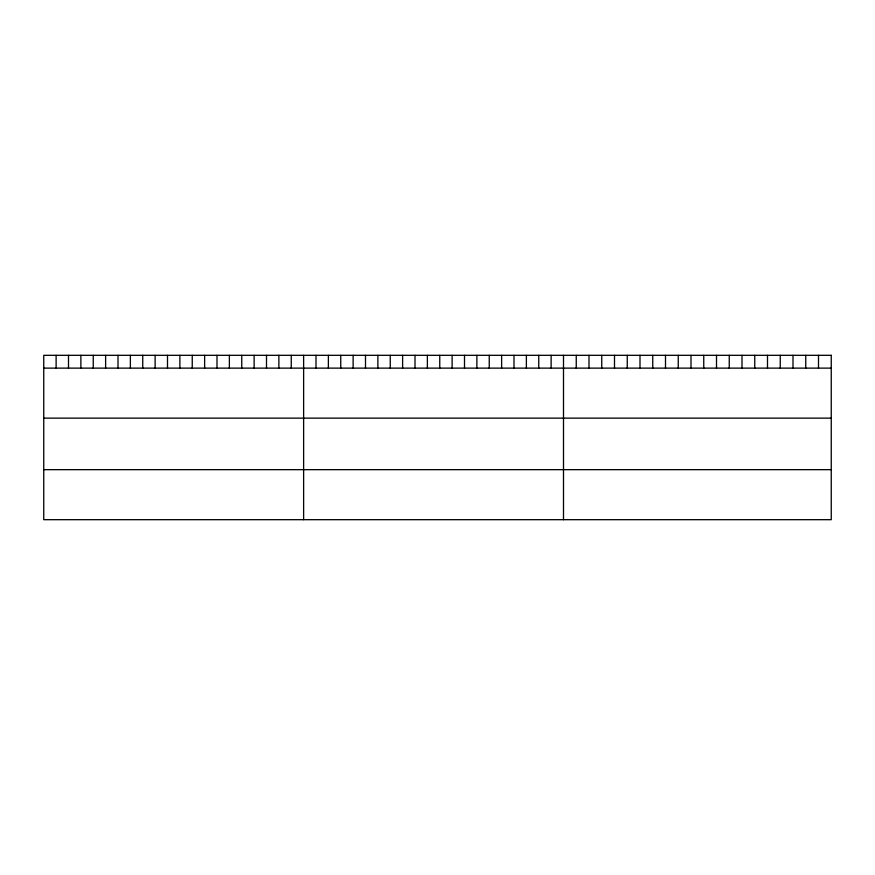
<?xml version="1.0" encoding="UTF-8"?>
<svg xmlns="http://www.w3.org/2000/svg" width="875" height="875" viewBox="0 0 875 875"><rect width="100%" height="100%" fill="white"/><g stroke="black" fill="none" stroke-linecap="round" stroke-linejoin="round"><path stroke-width="1.31" d="M43.75 368.123L831.25 368.123M43.75 418.141L831.25 418.141M43.75 469.667L831.25 469.667M818.497 355.316L818.497 368.123M805.755 355.316L805.755 368.123M793.002 355.316L793.002 368.123M780.248 355.316L780.248 368.123M767.495 355.316L767.495 368.123M754.753 355.316L754.753 368.123M742 355.316L742 368.123M729.247 355.316L729.247 368.123M716.505 355.316L716.505 368.123M703.752 355.316L703.752 368.123M690.998 355.316L690.998 368.123M678.245 355.316L678.245 368.123M665.503 355.316L665.503 368.123M652.75 355.316L652.75 368.123M639.997 355.316L639.997 368.123M627.255 355.316L627.255 368.123M614.502 355.316L614.502 368.123M601.748 355.316L601.748 368.123M588.995 355.316L588.995 368.123M576.253 355.316L576.253 368.123M563.5 355.316L563.5 519.684M551.13 355.316L551.13 368.123M538.748 355.316L538.748 368.123M526.378 355.316L526.378 368.123M513.997 355.316L513.997 368.123M501.627 355.316L501.627 368.123M489.245 355.316L489.245 368.123M476.875 355.316L476.875 368.123M464.505 355.316L464.505 368.123M452.123 355.316L452.123 368.123M439.753 355.316L439.753 368.123M427.372 355.316L427.372 368.123M415.002 355.316L415.002 368.123M402.62 355.316L402.62 368.123M390.25 355.316L390.25 368.123M377.88 355.316L377.88 368.123M365.498 355.316L365.498 368.123M353.128 355.316L353.128 368.123M340.747 355.316L340.747 368.123M328.377 355.316L328.377 368.123M315.995 355.316L315.995 368.123M303.625 355.316L303.625 519.684M291.255 355.316L291.255 368.123M278.873 355.316L278.873 368.123M266.503 355.316L266.503 368.123M254.122 355.316L254.122 368.123M241.752 355.316L241.752 368.123M229.37 355.316L229.37 368.123M217 355.316L217 368.123M204.63 355.316L204.63 368.123M192.248 355.316L192.248 368.123M179.878 355.316L179.878 368.123M167.497 355.316L167.497 368.123M155.127 355.316L155.127 368.123M142.745 355.316L142.745 368.123M130.375 355.316L130.375 368.123M118.005 355.316L118.005 368.123M105.623 355.316L105.623 368.123M93.253 355.316L93.253 368.123M80.872 355.316L80.872 368.123M68.502 355.316L68.502 368.123M56.12 355.316L56.12 368.123M831.25 355.316L43.75 355.316L43.75 519.684L831.25 519.684L831.25 355.316"/></g></svg>
